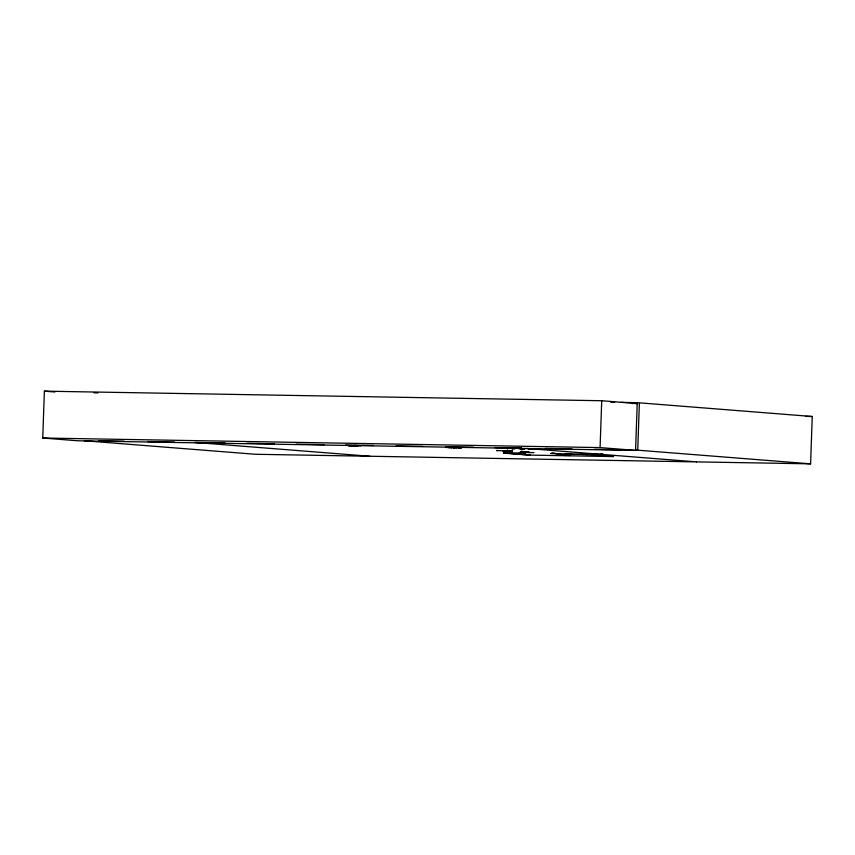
<?xml version="1.0" encoding="UTF-8"?>
<svg xmlns="http://www.w3.org/2000/svg" width="855" height="855" viewBox="0 0 855 855"><rect width="100%" height="100%" fill="white"/><g stroke="black" fill="none" stroke-linecap="round" stroke-linejoin="round"><path stroke-width="1.28" d="M621.318 402.395L637.242 402.662L635.575 450.393L78.233 440.817L42.75 438.017L44.385 391.163L601.728 400.738L637.21 403.549L631.898 403.453M509.409 450.884C506.139 452.081 507.72 449.26 507.496 451.002M507.154 450.991L507.282 450.296M507.421 451.002L507.443 450.318M505.914 450.638L512.658 450.671M635.575 450.393L600.082 447.593L601.728 400.738M601.546 453.77L601.514 454.454L594.93 454.165M639.358 403.592L637.734 450.051L635.725 450.019M696.419 461.882L810.593 463.838L812.25 416.503L637.242 402.662M525.675 453.396L518.739 453.225M563.135 454.935L556.295 454.742M503.884 450.788L504.6 450.948M348.359 445.605L354.878 445.904M358.063 445.85L351.138 445.605M511.525 451.878L510.788 451.835L511.6 451.739M521.774 453.439L523.688 453.236L522.095 453.407M550.556 453.449L552.138 453.321M559.736 453.663L557.449 453.834M504.984 450.97L496.552 450.478L497.535 450.66M511.579 451.846L511.995 451.921M513.16 448.683C505.22 447.507 515.501 448.907 512.348 448.661M510.638 448.255L514.539 448.747M515.02 448.747L512.156 448.202L512.808 448.319M520.738 448.394L524.062 449.014M520.898 448.394L521.422 448.394M520.748 448.928L521.272 448.928M524.211 449.035L521.4 448.415M530.837 449.206L528.176 448.768L532.302 449.26M530.089 448.832L533.06 449.281L530.228 448.725M531.169 449.238L530.752 449.206M532.729 449.281L533.028 449.303M521.229 448.961C509.837 447.186 524.82 449.142 521.411 448.928M447.999 447.379L461.615 447.796M512.209 451.953L504.108 451.739M527.15 452.049L528.048 452.06L520.428 451.718L529.074 452.038M533.948 452.658L526.947 452.509M564.631 453.984L571.407 454.229M571.397 454.294L559.127 453.652M503.894 450.852L510.638 451.141L503.798 450.809M351.523 445.85L354.387 445.776M354.825 445.733L357.7 445.658M354.75 446.011L348.231 445.69M360.821 445.797L354.44 445.455M593.274 454.187L596.288 454.112M448.009 447.379L445.957 447.411L454.229 447.742M453.556 447.753L454.539 447.678M503.937 451.6L506.523 451.643M520.93 451.504L521.614 451.376M504.61 451.611L503.435 451.664L504.856 451.782M528.027 452.06L528.711 452.06M522.929 453.407L523.901 453.449L504.108 453.107M506.021 450.97L505.668 450.948M521.603 451.376L522.49 451.387M521.593 451.493L522.469 451.493M504.6 451.622L505.476 451.632M551.496 453.492L558.272 453.77M523.046 453.407L503.371 453.054L529.918 455.149M93.922 392.808L97.908 392.883M610.705 402.213L614.681 402.278M805.613 416.385L812.25 416.503M42.75 438.017L600.082 447.593M98.763 440.742L124.093 441.191M147.979 441.597L174.484 442.056M196.158 442.452L225.079 442.922M246.828 443.328L274.412 443.777M296.151 444.173L324.152 444.653M345.484 445.017L373.485 445.498M396.154 445.893L422.819 446.353M445.487 446.738L473.488 447.218M494.821 447.593L521.08 448.009M545.372 448.458L571.963 448.918M594.46 449.303L622.44 449.794M580.534 453.791L584.489 453.866M587.107 454.497L567.314 454.155L587.845 454.55M568.586 455.48L570.125 455.565M566.277 455.501L562.269 455.309L568.083 455.405M529.181 455.095L613.644 456.591L586.69 454.529M458.75 447.86L459.787 447.881M451.654 447.71L448.319 447.582M506.513 451.643L509.858 451.771M552.148 453.032L554.863 453.139M560.559 454.796L559.223 454.946M455.405 447.721L456.485 447.764M602.893 454.368L600.146 454.507L602.85 454.058M509.847 451.771L510.798 451.825M508.18 450.959L502.975 450.906M529.095 452.562L529.673 452.584M44.385 391.163L54.902 391.996M635.586 450.008L810.593 463.838M526.776 448.469L696.494 461.882L255.324 454.272L84.292 440.752M505.262 453.129L530.335 455.117M194.822 442.43L369.83 456.26M461.636 447.796L453.054 447.539L453.759 447.625M520.203 448.351L524.649 449.046M566.993 453.984L565.059 454.155L567.015 453.994M508.436 450.585L506.224 450.585L508.404 450.66"/></g></svg>
